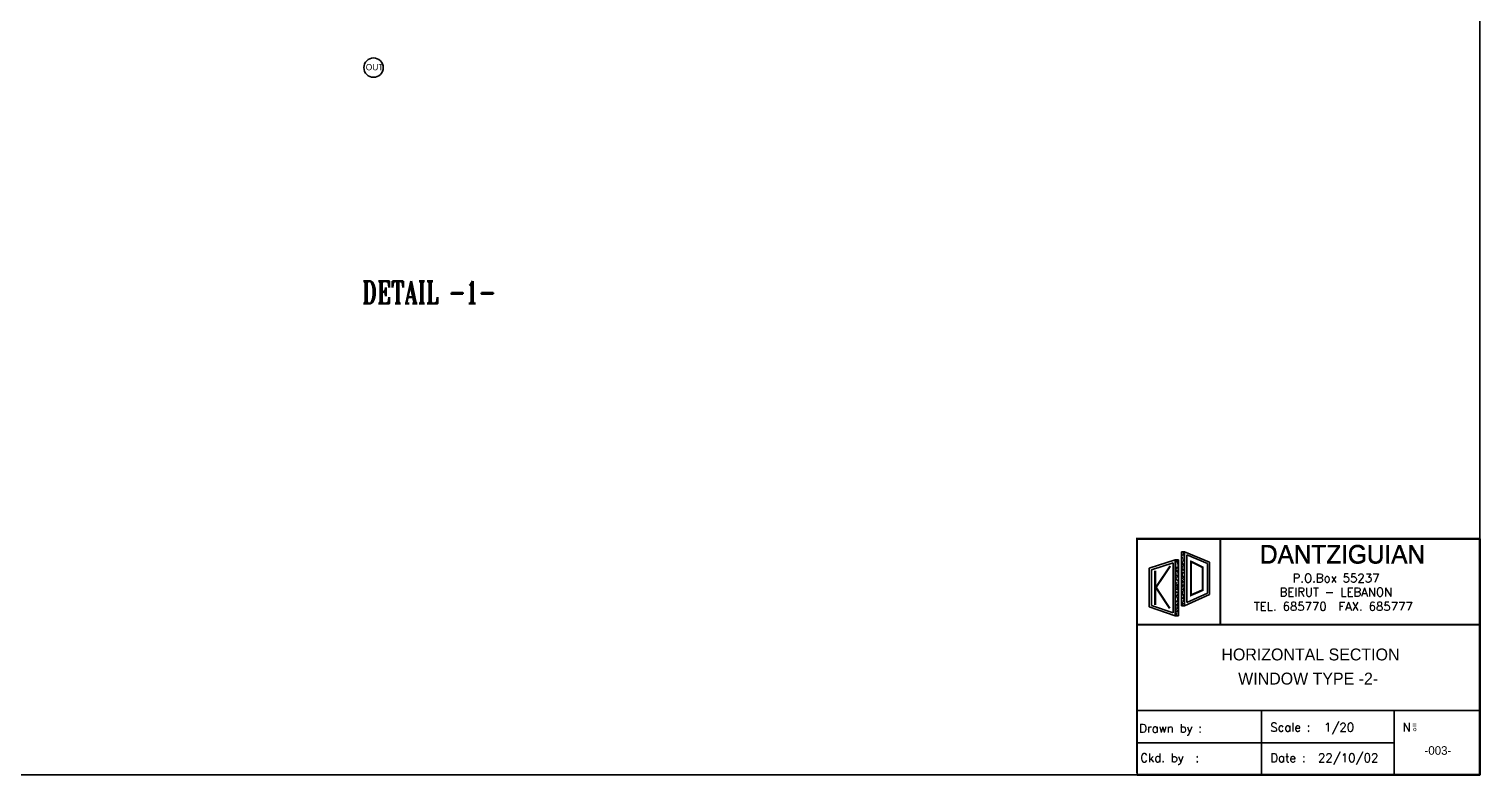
# Model space of a CAD drawing. Header units: millimetres. Extents: x 1398 to 1463.6, y 278.6 to 295.8.
# Drawn here: x 1403.62 to 1413.36, y 284.49 to 289.5 of the extents above; entities that cross this region are included whole.
import ezdxf
from ezdxf.enums import TextEntityAlignment as Align

# ---------------------------------------------------------------- set-up
doc = ezdxf.new("R2010")
doc.units = ezdxf.units.MM
doc.layers.add('11', color=7, linetype='Continuous')
doc.styles.add('2', font='SCRIPTC.SHX', dxfattribs={"height": 0.2})
doc.styles.add('ROMANS', font='romans')
doc.styles.add('ROMANT', font='romant.shx', dxfattribs={"width": 0.7})
doc.styles.add('TECHNICLIGHT', font='tel_____.pfb')

# ---------------------------------------------------------------- blocks, each defined once
blk = doc.blocks.new('A$C03A07C7F')
h = blk.add_hatch()
h.set_pattern_fill('AR-SAND', color=256, scale=0.4, style=0)
h.set_pattern_definition([(37.5, (7544.12936, 4605.6058), (-0.025197343, 0.770729508), [0, -0.608, 0, -0.68, 0, -0.65]), (7.5, (7544.1294, 4605.6058), (0.70791068, 1.12885843), [0, -0.328, 0, -0.548, 0, -0.21]), (327.5, (7543.63736, 4605.6058), (1.245656745, 0.00226362), [0, -0.2, 0, -0.72, 0, -0.94]), (317.5, (7543.6374, 4605.6058), (1.20245064, 0.35107023), [0, -0.1, 0, -0.472, 0, -0.54])])
h.paths.add_polyline_path([(669.907, 68.777), (670.987, 68.777), (670.987, 86.898), (669.907, 86.898)])
h.paths.add_polyline_path([(668.878, 84.167), (667.798, 84.167), (667.798, 65.345), (668.878, 65.345)])
for p, q in [((659.12, 81.379), (667.798, 84.167)), ((659.84, 80.854), (667.078, 83.179)), ((667.078, 83.179), (667.078, 66.359)), ((667.798, 84.167), (667.798, 65.345)), ((667.798, 84.167), (668.878, 84.167)), ((668.878, 84.167), (668.878, 65.345)), ((669.907, 68.777), (669.907, 86.898)), ((670.987, 86.898), (669.907, 86.898)), ((670.987, 68.777), (670.987, 86.898)), ((670.987, 86.898), (679.328, 83.406)), ((671.707, 69.891), (671.707, 85.816)), ((671.707, 85.816), (678.608, 82.927)), ((678.608, 82.927), (678.608, 73.003)), ((679.328, 83.406), (679.328, 72.538)), ((659.12, 68.37), (659.12, 81.379)), ((659.84, 68.882), (659.84, 80.854)), ((667.798, 65.345), (659.12, 68.37)), ((667.078, 66.359), (659.84, 68.882)), ((669.907, 68.777), (670.987, 68.777)), ((679.328, 72.538), (670.987, 68.777)), ((678.608, 73.003), (671.707, 69.891)), ((667.798, 65.345), (668.878, 65.345))]:
    blk.add_line(p, q)
blk.add_lwpolyline([(0, 12.028), (770, 12.028), (770, 577.028), (0, 577.028)], close=True)
at = {"const_width": 0.72}
for points in [[(654.976, 12.395), (654.976, 91.595)], [(654.976, 91.228), (770, 91.228)], [(682.967, 62.428), (682.967, 91.228)], [(770, 12.028), (770, 91.228)], [(661.102, 80.572), (661.102, 68.966)], [(666.152, 82.086), (661.354, 74.937), (665.984, 67.873)], [(654.976, 62.428), (770, 62.428)], [(654.976, 12.028), (770, 12.028)]]:
    blk.add_lwpolyline(points, dxfattribs=at)
at = {"const_width": 0.72, "flags": 128}
blk.add_lwpolyline([(673.284, 83.512), (673.13, 83.545), (673.137, 72.33), (677.009, 74.012), (677.009, 81.665), (673.203, 83.548)], dxfattribs=at)
for points in [[(654.976, 33.628), (770, 33.628)], [(696.804, 12.028), (696.804, 33.628)], [(741.2, 12.028), (741.2, 33.628)], [(654.976, 22.828), (741.2, 22.828)]]:
    blk.add_lwpolyline(points)
at = {"layer": '11'}
blk.add_circle((398.953, 249.281), 3.25, dxfattribs=at)
for s, height, p in [('OUT', 2.1, (396.349, 248.394)), ('=', 1.843, (747.348, 27.88)), ('%%d', 2.88, (747.417, 24.917))]:
    blk.add_text(s, height=height).set_placement(p)
at = {"color": 4, "style": 'ROMANT', "width": 0.7}
blk.add_text('DETAIL -1-', height=7.5, dxfattribs=at).set_placement((395.169, 170.161))
for s, height, style, p in [('DANTZIGUIAN', 6.10675, 'TECHNICLIGHT', (696.18, 82.951)), ('DANTZIGUIAN', 6.10675, 'TECHNICLIGHT', (696.18, 82.887)), ('DANTZIGUIAN', 6.10675, 'TECHNICLIGHT', (696.228, 83.078)), ('DANTZIGUIAN', 6.10675, 'TECHNICLIGHT', (696.228, 83.014)), ('DANTZIGUIAN', 6.10675, 'TECHNICLIGHT', (696.26, 82.951)), ('DANTZIGUIAN', 6.10675, 'TECHNICLIGHT', (696.26, 82.951)), ('DANTZIGUIAN', 6.10675, 'TECHNICLIGHT', (696.26, 82.887)), ('DANTZIGUIAN', 6.10675, 'TECHNICLIGHT', (696.26, 82.887)), ('DANTZIGUIAN', 6.10675, 'TECHNICLIGHT', (696.308, 83.078)), ('DANTZIGUIAN', 6.10675, 'TECHNICLIGHT', (696.308, 83.078)), ('DANTZIGUIAN', 6.10675, 'TECHNICLIGHT', (696.308, 83.014)), ('DANTZIGUIAN', 6.10675, 'TECHNICLIGHT', (696.308, 83.014)), ('DANTZIGUIAN', 6.10675, 'TECHNICLIGHT', (696.34, 82.951)), ('DANTZIGUIAN', 6.10675, 'TECHNICLIGHT', (696.34, 82.887)), ('DANTZIGUIAN', 6.10675, 'TECHNICLIGHT', (696.388, 83.078)), ('DANTZIGUIAN', 6.10675, 'TECHNICLIGHT', (696.388, 83.014)), ('P.O.Box 55237', 2.88, 'ROMANS', (707.211, 76.614)), ('BEIRUT - LEBANON', 2.88, 'ROMANS', (702.811, 71.925)), ('TEL. 685770  FAX. 685777', 2.88, 'ROMANS', (694.188, 67.125)), ('Scale :', 2.88, 'ROMANS', (699.728, 26.568)), ('1/20', 2.88, 'ROMANS', (717.705, 26.568)), ('N', 2.88, 'ROMANS', (744.085, 26.568)), ('Drawn by :', 2.88, 'ROMANS', (655.737, 26.202)), ('Ckd. by  :', 2.88, 'ROMANS', (656.104, 16.31)), ('Date :', 2.88, 'ROMANS', (699.728, 16.31))]:
    blk.add_text(s, height=height, dxfattribs=dict(style=style)).set_placement(p)
for s, height, p in [('HORIZONTAL SECTION', 4, (713.174, 50.426)), ('WINDOW TYPE -2-', 4, (712.414, 42.331)), ('-003-', 2.88, (755.918, 18.776))]:
    blk.add_text(s, height=height).set_placement(p, align=Align.CENTER)
for tag, p, style in [('ROSY', (683.087, 26.495), '2'), ('30/10/02', (715.706, 16.31), 'ROMANS'), ('ROSY', (1513.839, 14.827), '2'), ('ROSY', (2354.851, 14.827), '2'), ('ROSY', (3194.181, 14.827), '2'), ('30/10/02', (1546.458, 4.642), 'ROMANS'), ('30/10/02', (2387.471, 4.642), 'ROMANS'), ('30/10/02', (3226.8, 4.642), 'ROMANS')]:
    blk.add_attdef(tag, p, '', height=2.88, dxfattribs=dict(style=style))

msp = doc.modelspace()

# ---------------------------------------------------------------- block references
ref = msp.add_blockref('A$C03A07C7F', (1397.9505, 284.2598), dxfattribs=dict(xscale=0.01999999999999991, yscale=0.01999999999999991, zscale=0.01999999999999991))
ref.add_attrib('30/10/02', '22/10/02', (1412.2646, 284.586), dxfattribs={"height": 0.0576, "style": 'ROMANS'})

doc.saveas('drawing.dxf')
